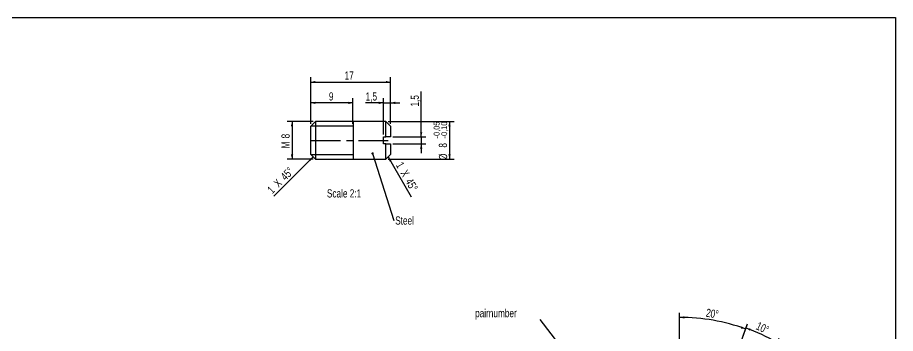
# Model space of a CAD drawing. Header units: millimetres. Extents: x 8 to 3888, y -9869 to 412.
# Drawn here: x 211.7 to 586, y 277.2 to 412 of the extents above; entities that cross this region are included whole.
import ezdxf

# ---------------------------------------------------------------- set-up
doc = ezdxf.new("R2010")
doc.units = ezdxf.units.MM
doc.linetypes.add('CENTERX2', pattern=[20.32, 12.7, -2.54, 2.54, -2.54])
for name, color, linetype in [('CENTERLINE', 4, 'CENTERX2'), ('DETAIL', 3, 'Continuous'), ('DIMENSIONS', 2, 'Continuous'), ('TEXT', 2, 'Continuous')]:
    doc.layers.add(name, color=color, linetype=linetype)
doc.layers.add('OUTLINE', color=7, linetype='Continuous', lineweight=25)
doc.styles.add('SLDTEXTSTYLE0', font='TXT', dxfattribs={"width": 0.75})
doc.dimstyles.new('SLDDIMSTYLE2', dxfattribs={"dimtxt": 3.5, "dimasz": 2, "dimexe": 0, "dimexo": 0.0625, "dimgap": 0.875, "dimtad": 1, "dimdec": 4, "dimzin": 12, "dimdsep": 46, "dimtxsty": 'SLDTEXTSTYLE0', "dimsah": 1, "dimcen": 0.09, "dimazin": 3, "dimtfac": 1, "dimtofl": 0, "dimtmove": 0, "dimatfit": 3, "dimfxl": 0, "dimfrac": 2, "dimtolj": 1, "dimtzin": 12, "dimarcsym": 0})
doc.dimstyles.new('SLDDIMSTYLE25', dxfattribs={"dimtxt": 3.5, "dimasz": 2, "dimexe": 0, "dimexo": 0.0625, "dimgap": 0.875, "dimtad": 1, "dimlfac": 0.5, "dimrnd": 1e-09, "dimzin": 12, "dimdsep": 46, "dimtxsty": 'SLDTEXTSTYLE0', "dimsah": 1, "dimcen": 0.09, "dimadec": 0, "dimazin": 3, "dimtfac": 1, "dimtofl": 0, "dimtmove": 0, "dimatfit": 3, "dimfxl": 0, "dimfrac": 2, "dimtolj": 1, "dimtzin": 12, "dimarcsym": 0})
doc.dimstyles.new('SLDDIMSTYLE26', dxfattribs={"dimtxt": 3.5, "dimasz": 2, "dimexe": 0, "dimexo": 0.0625, "dimgap": 0.875, "dimtad": 1, "dimlfac": 0.5, "dimrnd": 1e-09, "dimzin": 12, "dimdsep": 46, "dimtxsty": 'SLDTEXTSTYLE0', "dimsah": 1, "dimcen": 0.09, "dimadec": 0, "dimazin": 3, "dimtol": 1, "dimtp": -0.05, "dimtm": 0.1, "dimtfac": 1, "dimtofl": 0, "dimtmove": 0, "dimatfit": 3, "dimfxl": 0, "dimfrac": 2, "dimtolj": 1, "dimarcsym": 0})
doc.dimstyles.new('SLDDIMSTYLE27', dxfattribs={"dimtxt": 3.5, "dimasz": 2, "dimexe": 0, "dimexo": 0.0625, "dimgap": 0.875, "dimtad": 1, "dimlfac": 0.5, "dimrnd": 1e-09, "dimzin": 12, "dimdsep": 46, "dimtxsty": 'SLDTEXTSTYLE0', "dimsah": 1, "dimcen": 0.09, "dimadec": 0, "dimazin": 3, "dimtfac": 1, "dimtmove": 0, "dimatfit": 0, "dimfxl": 0, "dimfrac": 2, "dimtolj": 1, "dimtzin": 12, "dimarcsym": 0})
doc.dimstyles.new('SLDDIMSTYLE4', dxfattribs={"dimtxt": 0.18, "dimasz": 2, "dimexe": 0, "dimexo": 0.0625, "dimgap": 0, "dimtad": 0, "dimtih": 1, "dimtoh": 1, "dimdec": 0, "dimrnd": 1e-09, "dimzin": 0, "dimdsep": 46, "dimtxsty": 'Standard', "dimsah": 1, "dimcen": 0.09, "dimadec": 0, "dimazin": 0, "dimtfac": 2, "dimtdec": 0, "dimtofl": 0, "dimtmove": 0, "dimatfit": 3, "dimfxl": 0, "dimfrac": 2, "dimtolj": 1, "dimtzin": 0, "dimarcsym": 0})
doc.dimstyles.new('SLDDIMSTYLE5', dxfattribs={"dimtxt": 0.18, "dimasz": 1, "dimexe": 0, "dimexo": 0.0625, "dimgap": 0, "dimtad": 0, "dimtih": 1, "dimtoh": 1, "dimdec": 0, "dimrnd": 1e-09, "dimzin": 0, "dimdsep": 46, "dimtxsty": 'Standard', "dimblk1": 'DOT', "dimblk2": 'DOT', "dimsah": 1, "dimcen": 0.09, "dimadec": 0, "dimazin": 0, "dimtfac": 1, "dimtdec": 0, "dimtofl": 0, "dimtmove": 0, "dimatfit": 3, "dimldrblk": 'DOT', "dimfxl": 0, "dimfrac": 2, "dimtolj": 1, "dimtzin": 0, "dimarcsym": 0})

# ---------------------------------------------------------------- blocks, each defined once
blk = doc.blocks.new('_D_36')
at = {"layer": 'DIMENSIONS'}
for p, q in [((494, 271.3), (494, 286.06)), ((515.98, 262.13), (522.84, 280.98))]:
    blk.add_line(p, q, dxfattribs=at)
blk.add_arc((494, 201.76), 82.31, 70, 90, dxfattribs=at)
for points in [[(494, 284.06), (496, 283.54), (496.01, 284.54)], [(522.15, 279.1), (520.43, 280.23), (520.1, 279.29)]]:
    blk.add_solid(points, dxfattribs=at)
at = {"layer": 'DIMENSIONS', "insert": (505.61, 287.87), "char_height": 3.5, "attachment_point": 1, "rotation": 350, "style": 'SLDTEXTSTYLE0'}
blk.add_mtext('20°', dxfattribs=at)
blk = doc.blocks.new('_D_37')
at = {"layer": 'DIMENSIONS'}
for p, q in [((515.98, 262.13), (522.98, 281.38)), ((526.13, 257.4), (536.37, 275.14))]:
    blk.add_line(p, q, dxfattribs=at)
blk.add_arc((494, 201.76), 82.74, 60, 70, dxfattribs=at)
for points in [[(522.3, 279.5), (523.99, 278.33), (524.35, 279.27)], [(535.37, 273.41), (533.87, 274.82), (533.38, 273.95)]]:
    blk.add_solid(points, dxfattribs=at)
at = {"layer": 'DIMENSIONS', "insert": (527.69, 282.32), "char_height": 3.5, "attachment_point": 1, "rotation": 335, "style": 'SLDTEXTSTYLE0'}
blk.add_mtext('10°', dxfattribs=at)
blk = doc.blocks.new('_D_56')
at = {"layer": 'DIMENSIONS'}
for p, q in [((337.73, 367.59), (326.73, 367.59)), ((328.73, 367.59), (328.73, 351.59)), ((337.73, 351.59), (326.73, 351.59))]:
    blk.add_line(p, q, dxfattribs=at)
for points in [[(328.73, 367.59), (328.23, 365.59), (329.23, 365.59)], [(328.73, 351.59), (329.23, 353.59), (328.23, 353.59)]]:
    blk.add_solid(points, dxfattribs=at)
at = {"layer": 'DIMENSIONS', "char_height": 3.5, "attachment_point": 1, "rotation": 90, "style": 'SLDTEXTSTYLE0'}
for s, insert in [('8', (324.22, 360.44)), ('M', (324.22, 356.15))]:
    blk.add_mtext(s, dxfattribs=dict(at, insert=insert))
blk = doc.blocks.new('_D_57')
at = {"layer": 'DIMENSIONS'}
for p, q in [((369.73, 367.59), (397.88, 367.59)), ((395.88, 367.59), (395.88, 351.59)), ((369.73, 351.59), (397.88, 351.59))]:
    blk.add_line(p, q, dxfattribs=at)
for points in [[(395.88, 367.59), (395.38, 365.59), (396.38, 365.59)], [(395.88, 351.59), (396.38, 353.59), (395.38, 353.59)]]:
    blk.add_solid(points, dxfattribs=at)
at = {"layer": 'DIMENSIONS', "attachment_point": 1, "rotation": 90, "style": 'SLDTEXTSTYLE0'}
for s, insert, char_height in [('0,05', (389.13, 361.49), 2.5), ('0,10', (392.36, 361.49), 2.5), ('-', (389.13, 360.38), 2.5), ('-', (392.36, 360.38), 2.5), ('8', (391.31, 356.5), 3.5), ('%%c', (391.37, 351.22), 3.5)]:
    blk.add_mtext(s, dxfattribs=dict(at, insert=insert, char_height=char_height))
blk = doc.blocks.new('_D_58')
at = {"layer": 'DIMENSIONS'}
for p, q in [((336.73, 366.59), (336.73, 386.49)), ((370.73, 366.59), (370.73, 386.49)), ((336.73, 384.49), (370.73, 384.49))]:
    blk.add_line(p, q, dxfattribs=at)
for points in [[(336.73, 384.49), (338.73, 383.99), (338.73, 384.99)], [(370.73, 384.49), (368.73, 384.99), (368.73, 383.99)]]:
    blk.add_solid(points, dxfattribs=at)
at = {"layer": 'DIMENSIONS', "insert": (351.15, 389), "char_height": 3.5, "attachment_point": 1, "style": 'SLDTEXTSTYLE0'}
blk.add_mtext('17', dxfattribs=at)
blk = doc.blocks.new('_D_59')
at = {"layer": 'DIMENSIONS'}
for p, q in [((367.73, 375.59), (360.11, 375.59)), ((367.73, 362.09), (367.73, 377.59)), ((367.73, 375.59), (370.73, 375.59)), ((370.73, 366.59), (370.73, 377.59)), ((370.73, 375.59), (374.73, 375.59))]:
    blk.add_line(p, q, dxfattribs=at)
for points in [[(367.73, 375.59), (365.73, 376.09), (365.73, 375.09)], [(370.73, 375.59), (372.73, 375.09), (372.73, 376.09)]]:
    blk.add_solid(points, dxfattribs=at)
at = {"layer": 'DIMENSIONS', "insert": (360.11, 380.1), "char_height": 3.5, "attachment_point": 1, "style": 'SLDTEXTSTYLE0'}
blk.add_mtext('1,5', dxfattribs=at)
blk = doc.blocks.new('_D_60')
at = {"layer": 'DIMENSIONS'}
for p, q in [((383.81, 361.09), (383.81, 380.48)), ((371.73, 361.09), (385.81, 361.09)), ((383.81, 361.09), (383.81, 358.09)), ((371.73, 358.09), (385.81, 358.09)), ((383.81, 358.09), (383.81, 354.09))]:
    blk.add_line(p, q, dxfattribs=at)
for points in [[(383.81, 361.09), (384.31, 363.09), (383.31, 363.09)], [(383.81, 358.09), (383.31, 356.09), (384.31, 356.09)]]:
    blk.add_solid(points, dxfattribs=at)
at = {"layer": 'DIMENSIONS', "insert": (379.3, 374.02), "char_height": 3.5, "attachment_point": 1, "rotation": 90, "style": 'SLDTEXTSTYLE0'}
blk.add_mtext('1,5', dxfattribs=at)
blk = doc.blocks.new('_D_61')
at = {"layer": 'DIMENSIONS'}
for p, q in [((336.73, 366.59), (336.73, 377.59)), ((354.73, 375.59), (336.73, 375.59)), ((354.73, 366.59), (354.73, 377.59))]:
    blk.add_line(p, q, dxfattribs=at)
for points in [[(336.73, 375.59), (338.73, 375.09), (338.73, 376.09)], [(354.73, 375.59), (352.73, 376.09), (352.73, 375.09)]]:
    blk.add_solid(points, dxfattribs=at)
at = {"layer": 'DIMENSIONS', "insert": (344.44, 380.1), "char_height": 3.5, "attachment_point": 1, "style": 'SLDTEXTSTYLE0'}
blk.add_mtext('9', dxfattribs=at)
blk = doc.blocks.new('SW_CHAMFER_DIMENSION_1')
at = {"layer": 'DIMENSIONS', "color": 0}
for p, q in [((16.71, 16.76), (6.16, 6.16)), ((6.16, 6.16), (0, 0))]:
    blk.add_line(p, q, dxfattribs=at)
blk.add_solid([(16.71, 16.76), (14.94, 15.7), (15.65, 14.99)], dxfattribs=at)
at = {"layer": 'DIMENSIONS', "color": 0, "char_height": 3.5, "attachment_point": 1, "rotation": 44.998, "style": 'SLDTEXTSTYLE0'}
for s, insert in [('45°', (2.48, 8.86)), ('X', (-0.43, 5.95)), ('1', (-3.19, 3.19))]:
    blk.add_mtext(s, dxfattribs=dict(at, insert=insert))
blk = doc.blocks.new('SW_CHAMFER_DIMENSION_2')
at = {"layer": 'DIMENSIONS', "color": 0}
for p, q in [((-2.27, 4.06), (0, 0)), ((0, 0), (7.53, -13.04))]:
    blk.add_line(p, q, dxfattribs=at)
blk.add_solid([(-2.27, 4.06), (-1.73, 2.07), (-0.86, 2.56)], dxfattribs=at)
at = {"layer": 'DIMENSIONS', "color": 0, "char_height": 3.5, "attachment_point": 1, "rotation": 300, "style": 'SLDTEXTSTYLE0'}
for s, insert in [('1', (3.91, 2.26)), ('X', (5.86, -1.12)), ('45°', (7.92, -4.69))]:
    blk.add_mtext(s, dxfattribs=dict(at, insert=insert))
blk = doc.blocks.new('SW_NOTE_9')
at = {"layer": 'TEXT', "color": 0, "insert": (0.52, 1.76), "char_height": 3.5, "attachment_point": 1, "style": 'SLDTEXTSTYLE0'}
blk.add_mtext('Steel', dxfattribs=at)
blk = doc.blocks.new('_DOT')
at = {"color": 0, "linetype": 'ByBlock', "lineweight": -2}
blk.add_line((-0.5, 0), (-1, 0), dxfattribs=at)
at = {"color": 0, "linetype": 'ByBlock', "const_width": 0.5}
blk.add_lwpolyline([(-0.25, 0, 1), (0.25, 0, 1)], format="xyb", close=True, dxfattribs=at)

msp = doc.modelspace()

# ---------------------------------------------------------------- linework, layer by layer
at = {"layer": 'CENTERLINE'}
msp.add_line((336.73133, 359.58954), (370.73133, 359.58954), dxfattribs=at)
at = {"layer": 'DETAIL'}
for p, q in [((354.73133, 367.58954), (354.73133, 367.56868)), ((354.73133, 365.58954), (336.73133, 365.58954)), ((336.73133, 353.58954), (354.73133, 353.58954))]:
    msp.add_line(p, q, dxfattribs=at)
at = {"layer": 'DETAIL', "flags": 128}
msp.add_lwpolyline([(354.73132, 367.56868), (354.73133, 367.50623), (354.73133, 367.4025), (354.73133, 367.25804), (354.73133, 367.0736), (354.73133, 366.85014), (354.73133, 366.58883), (354.73133, 366.29102), (354.73133, 365.95828), (354.73133, 365.59234), (354.73133, 365.19509), (354.73133, 364.76863), (354.73133, 364.31516), (354.73133, 363.83705), (354.73133, 363.3368), (354.73133, 362.81702), (354.73133, 362.2804), (354.73133, 361.72976), (354.73133, 361.16796), (354.73133, 360.59793), (354.73133, 360.02265), (354.73133, 359.4451), (354.73133, 358.86831), (354.73133, 358.29528), (354.73133, 357.729), (354.73133, 357.17241), (354.73133, 356.62843), (354.73133, 356.09989), (354.73133, 355.58954), (354.73133, 355.10004), (354.73133, 354.63395), (354.73133, 354.1937), (354.73133, 353.78157), (354.73133, 353.39973), (354.73133, 353.05016), (354.73133, 352.73468), (354.73133, 352.45494), (354.73133, 352.21239), (354.73133, 352.00831), (354.73133, 351.84375), (354.73133, 351.71958), (354.73133, 351.63643), (354.73133, 351.59475), (354.73133, 351.58954)], dxfattribs=at)
at = {"layer": 'OUTLINE'}
for p, q in [((8, 412), (586, 412)), ((586, 412), (586, 8)), ((338.73133, 367.58954), (336.73133, 365.58954)), ((368.73133, 367.58954), (338.73133, 367.58954)), ((338.73133, 367.58954), (338.73133, 351.58954)), ((370.73133, 365.58954), (368.73133, 367.58954)), ((368.73133, 361.08954), (368.73133, 367.58954)), ((336.73133, 353.58954), (336.73133, 365.58954)), ((370.73133, 365.58954), (370.73133, 361.08954)), ((367.73133, 361.08954), (368.73133, 361.08954)), ((367.73133, 358.08954), (367.73133, 361.08954)), ((368.73133, 358.08954), (367.73133, 358.08954)), ((368.73133, 351.58954), (368.73133, 358.08954)), ((370.73133, 358.08954), (370.73133, 353.58954)), ((336.73133, 353.58954), (338.73133, 351.58954)), ((368.73133, 351.58954), (370.73133, 353.58954)), ((338.73133, 351.58954), (368.73133, 351.58954))]:
    msp.add_line(p, q, dxfattribs=at)
for points in [[(370.73133, 361.08954), (370.0675, 361.08954), (369.40011, 361.08954), (368.73133, 361.08954)], [(368.73133, 358.08954), (369.40009, 358.08954), (370.06747, 358.08954), (370.73133, 358.08954)]]:
    msp.add_open_spline(points, degree=3, dxfattribs=at)

# ---------------------------------------------------------------- block references
at = {"layer": 'DIMENSIONS'}
for name, p in [('SW_CHAMFER_DIMENSION_1', (321.02409, 335.82808)), ('SW_CHAMFER_DIMENSION_2', (372.00092, 348.52573))]:
    msp.add_blockref(name, p, dxfattribs=at)
at = {"layer": 'TEXT'}
msp.add_blockref('SW_NOTE_9', (372.19653, 325.3844), dxfattribs=at)

# ---------------------------------------------------------------- texts
at = {"layer": 'TEXT', "char_height": 3.5, "attachment_point": 1, "style": 'SLDTEXTSTYLE0'}
for s, insert in [('Scale 2:1', (343.6032, 338.71913)), ('pairnumber', (406.78313, 287.63522))]:
    msp.add_mtext(s, dxfattribs=dict(at, insert=insert))

# ---------------------------------------------------------------- dimensions: what is measured, and where the dimension line sits
at = {"layer": 'DIMENSIONS'}
for base, p1, p2, dimstyle, picture, middle in [((370.73133, 384.48892), (336.73133, 365.58954), (370.73133, 365.58954), 'SLDDIMSTYLE25', '_D_58', (353.73133, 384.48892)), ((336.73133, 375.58954), (354.73133, 365.58954), (336.73133, 365.58954), 'SLDDIMSTYLE25', '_D_61', (345.73133, 375.58954)), ((370.73133, 375.58954), (367.73133, 361.08954), (370.73133, 365.58954), 'SLDDIMSTYLE27', '_D_59', (363.34667, 375.58954))]:
    dim = msp.add_linear_dim(base=base, p1=p1, p2=p2, dimstyle=dimstyle, dxfattribs=at)
    dim.commit()
    dim.dimension.update_dxf_attribs({"geometry": picture, "text_midpoint": middle, "dimtype": 160})
dim = msp.add_linear_dim(base=(383.81242, 358.08954), p1=(370.73133, 361.08954), p2=(370.73133, 358.08954), angle=90, dimstyle='SLDDIMSTYLE27', dxfattribs=at)
dim.commit()
dim.dimension.update_dxf_attribs({"geometry": '_D_60', "text_midpoint": (383.81242, 377.24822), "dimtype": 160})
for base, p1, p2, text, dimstyle, picture, middle in [((328.73133, 351.58954), (338.73133, 367.58954), (338.73133, 351.58954), 'M<>', 'SLDDIMSTYLE25', '_D_56', (328.73133, 359.58954)), ((395.87888, 351.58954), (368.73133, 367.58954), (368.73133, 351.58954), '%%c<>', 'SLDDIMSTYLE26', '_D_57', (395.87888, 359.58954))]:
    dim = msp.add_linear_dim(base=base, p1=p1, p2=p2, angle=90, text=text, dimstyle=dimstyle, dxfattribs=at)
    dim.commit()
    dim.dimension.update_dxf_attribs({"geometry": picture, "text_midpoint": middle, "dimtype": 160})
for base, line1, line2, picture, middle in [((508.2951, 282.81421), ((494.00245, 270.30162), (494.00245, 133.24111)), ((515.63522, 261.19209), (511.35997, 249.44593)), '_D_36', (508.2951, 282.81421)), ((528.9687, 276.7419), ((515.63522, 261.19209), (511.35997, 249.44593)), ((525.62745, 256.53264), (519.37745, 245.70732)), '_D_37', (528.9687, 276.7419))]:
    dim = msp.add_angular_dim_2l(base=base, line1=line1, line2=line2, dimstyle='SLDDIMSTYLE2', dxfattribs=at)
    dim.commit()
    dim.dimension.update_dxf_attribs({"geometry": picture, "text_midpoint": middle, "dimtype": 162})

# ---------------------------------------------------------------- leaders
at = {"layer": 'TEXT'}
for points, dimstyle in [([(363.08753, 353.99864), (372.19653, 325.3844)], 'SLDDIMSTYLE5'), ([(470.74476, 236.08346), (434.56593, 283.09383)], 'SLDDIMSTYLE4')]:
    msp.add_leader(points, dimstyle=dimstyle, dxfattribs=at)

doc.saveas('drawing.dxf')
